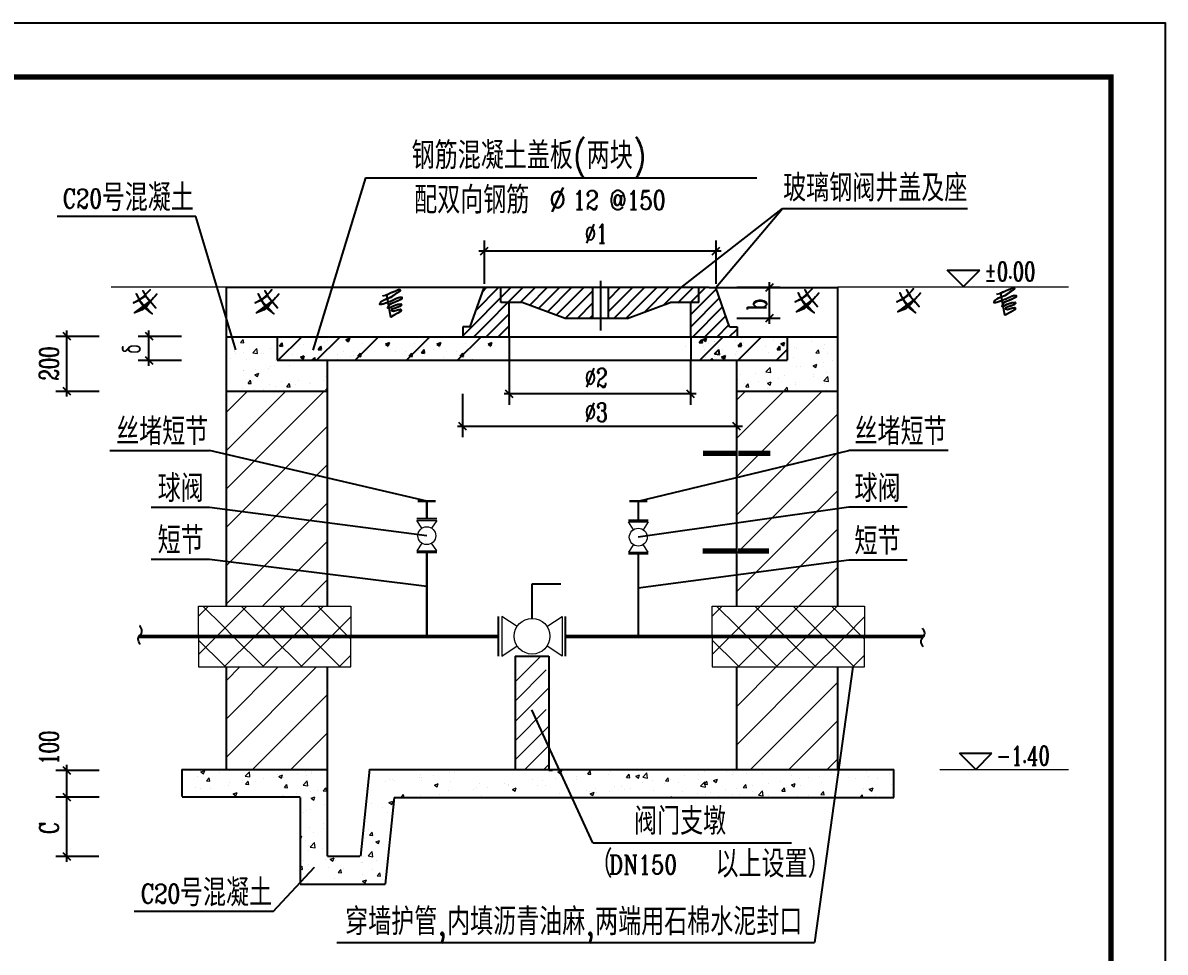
# Model space of a CAD drawing. Extents: x 784 to 1204, y 86 to 383.
# Drawn here: x 993.2 to 1204, y 212 to 383.4 of the extents above; entities that cross this region are included whole.
import ezdxf
from ezdxf.enums import TextEntityAlignment as Align

# ---------------------------------------------------------------- set-up
doc = ezdxf.new("R2010")
doc.units = 0
doc.header["$LTSCALE"] = 0.125
for name, color, linetype in [('11', 7, 'Continuous'), ('13', 7, 'Continuous'), ('3', 2, 'Continuous'), ('DEVICE', 1, 'Continuous'), ('GPSCOMMON', 7, 'Continuous'), ('K1', 7, 'Continuous'), ('MAINLINE', 7, 'Continuous')]:
    doc.layers.add(name, color=color, linetype=linetype)
doc.layers.add('5', color=1, linetype='Continuous', lineweight=18)
doc.styles.add('HZ', font='romans.shx', dxfattribs={"width": 0.6, "bigfont": 'hztxt.shx'})
doc.styles.add('UU', font='COMPLEX.SHX', dxfattribs={"width": 0.8, "bigfont": 'hztxt.shx'})

# ---------------------------------------------------------------- blocks, each defined once
blk = doc.blocks.new('A$C1D280059')
at = {"layer": 'K1', "linetype": 'Continuous'}
blk.add_lwpolyline([(210, 0), (0, 0), (0, 148.5), (210, 148.5)], close=True, dxfattribs=at)
at = {"layer": 'K1', "linetype": 'Continuous', "const_width": 0.5}
blk.add_lwpolyline([(12.5, 143.5), (205, 143.5), (205, 5), (12.5, 5)], close=True, dxfattribs=at)
blk = doc.blocks.new('*X10')
at = {"color": 0}
for p, q in [((218.87, 126.95), (234.65, 142.72)), ((218.87, 134.02), (227.58, 142.72)), ((218.87, 141.09), (220.5, 142.72)), ((218.87, 119.87), (237.5, 138.5)), ((218.87, 112.8), (237.5, 131.43)), ((218.87, 105.73), (237.5, 124.36)), ((223.27, 103.06), (237.5, 117.29)), ((230.34, 103.06), (237.5, 110.22)), ((237.41, 103.06), (237.5, 103.15)), ((218.87, 91.59), (219.1, 91.82)), ((218.87, 84.52), (226.17, 91.82)), ((218.87, 77.45), (233.24, 91.82)), ((221.4, 72.91), (237.5, 89)), ((228.47, 72.91), (237.5, 81.93)), ((235.54, 72.91), (237.5, 74.86))]:
    blk.add_line(p, q, dxfattribs=at)
blk = doc.blocks.new('*X11')
at = {"color": 0}
for p, q in [((124.7, 124.7), (142.72, 142.72)), ((124.7, 131.77), (135.65, 142.72)), ((124.7, 138.84), (128.58, 142.72)), ((124.7, 117.63), (143.33, 136.25)), ((124.7, 110.56), (143.33, 129.18)), ((124.7, 103.49), (143.33, 122.11)), ((131.34, 103.06), (143.33, 115.04)), ((138.41, 103.06), (143.33, 107.97))]:
    blk.add_line(p, q, dxfattribs=at)
blk = doc.blocks.new('*X4')
at = {"color": 0}
for p, q in [((118.03, 72.63), (118.03, 72.63)), ((119.96, 72.44), (120.66, 72.7)), ((119.96, 72.44), (120.46, 72.1)), ((119.97, 72.64), (119.97, 72.64)), ((120.46, 72.1), (120.66, 72.7)), ((123.36, 72.4), (123.36, 72.4)), ((125.19, 72.67), (125.19, 72.67)), ((128.14, 71.65), (128.91, 72.47)), ((128.7, 72.18), (128.7, 72.18)), ((129.02, 71.52), (128.91, 72.47)), ((134.04, 71.95), (134.04, 71.95)), ((134.33, 71.63), (135.03, 71.9)), ((134.83, 71.3), (135.03, 71.9)), ((137.81, 72.11), (137.81, 72.11)), ((139.25, 72.48), (139.25, 72.48)), ((139.38, 71.72), (139.38, 71.72)), ((140.31, 72.44), (140.31, 72.44)), ((140.36, 72.11), (140.36, 72.11)), ((160.56, 71.98), (160.56, 71.98)), ((162.89, 71.81), (162.89, 71.81)), ((165.86, 72.26), (165.86, 72.26)), ((166.68, 72.31), (166.68, 72.31)), ((184.18, 72.69), (184.36, 72.91)), ((184.18, 72.69), (184.78, 72.64)), ((184.78, 72.64), (184.73, 72.91)), ((185.85, 72.46), (186.55, 72.73)), ((185.85, 72.46), (186.35, 72.12)), ((186.25, 71.73), (186.25, 71.73)), ((186.35, 72.12), (186.55, 72.73)), ((191.31, 72.37), (191.31, 72.37)), ((191.36, 72.06), (191.84, 72.64)), ((191.36, 72.06), (191.95, 72.01)), ((191.95, 72.01), (191.84, 72.64)), ((195.14, 72.02), (195.14, 72.02)), ((195.58, 72.52), (195.58, 72.52)), ((198.08, 72.85), (198.08, 72.85)), ((198.53, 71.44), (199.01, 72.01)), ((199.13, 71.38), (199.01, 72.01)), ((200.22, 71.66), (200.92, 71.92)), ((200.72, 71.32), (200.92, 71.92)), ((201.52, 71.46), (202.29, 72.28)), ((202.41, 71.33), (202.29, 72.28)), ((207.53, 72.76), (207.53, 72.76)), ((209.2, 71.83), (209.2, 71.83)), ((211.76, 71.89), (211.76, 71.89)), ((212.87, 72.53), (212.87, 72.53)), ((215.03, 72.83), (215.03, 72.83)), ((216.89, 72.59), (216.89, 72.59)), ((218.16, 71.89), (218.16, 71.89)), ((218.21, 72.31), (218.21, 72.31)), ((220.66, 72.22), (220.66, 72.22)), ((223.55, 72.08), (223.55, 72.08)), ((224.45, 72.72), (224.45, 72.72)), ((228.89, 71.86), (228.89, 71.86)), ((236.35, 72.34), (236.35, 72.34)), ((237.2, 72), (237.2, 72)), ((237.46, 72.75), (237.46, 72.75)), ((242.39, 72.75), (242.39, 72.75)), ((242.79, 72.52), (242.79, 72.52)), ((247.03, 72.1), (247.03, 72.1)), ((118.89, 69.62), (118.89, 69.62)), ((119.36, 71.67), (119.36, 71.67)), ((121.02, 70.82), (121.5, 71.39)), ((121.02, 70.82), (121.61, 70.77)), ((121.61, 70.77), (121.5, 71.39)), ((124.98, 70.02), (124.98, 70.02)), ((125.2, 70.45), (125.2, 70.45)), ((127.59, 70.48), (127.59, 70.48)), ((127.7, 70.78), (127.7, 70.78)), ((128.14, 71.65), (129.02, 71.52)), ((128.19, 70.19), (128.67, 70.77)), ((128.19, 70.19), (128.79, 70.14)), ((128.79, 70.14), (128.67, 70.77)), ((130.03, 70.66), (130.03, 70.66)), ((131.49, 71.28), (131.49, 71.28)), ((133.42, 71.48), (133.42, 71.48)), ((134.33, 71.63), (134.83, 71.3)), ((135.22, 71.41), (135.22, 71.41)), ((135.36, 69.56), (135.84, 70.14)), ((135.96, 69.51), (135.84, 70.14)), ((138.81, 70), (139.59, 70.81)), ((138.81, 70), (139.7, 69.86)), ((139.7, 69.86), (139.59, 70.81)), ((154.07, 70.65), (154.07, 70.65)), ((154.73, 70.98), (154.73, 70.98)), ((155.39, 71.05), (155.39, 71.05)), ((155.62, 70.87), (155.62, 70.87)), ((160.39, 71.48), (160.39, 71.48)), ((160.67, 71.51), (160.67, 71.51)), ((160.73, 70.82), (160.73, 70.82)), ((163.08, 70.03), (163.78, 70.3)), ((163.08, 70.03), (163.57, 69.7)), ((163.57, 69.7), (163.78, 70.3)), ((166.07, 70.6), (166.07, 70.6)), ((170.87, 69.64), (170.87, 69.64)), ((171.41, 70.37), (171.41, 70.37)), ((175.93, 70.28), (175.93, 70.28)), ((176.65, 70.03), (176.65, 70.03)), ((176.75, 70.15), (176.75, 70.15)), ((181.12, 71.03), (181.12, 71.03)), ((182.08, 69.92), (182.08, 69.92)), ((182.97, 70.86), (182.97, 70.86)), ((183.48, 70.02), (183.48, 70.02)), ((185.47, 71.19), (185.47, 71.19)), ((187.42, 69.69), (187.42, 69.69)), ((189.26, 71.69), (189.26, 71.69)), ((189.31, 71.02), (189.31, 71.02)), ((196.38, 69.79), (196.38, 69.79)), ((197.54, 69.83), (197.54, 69.83)), ((198.53, 71.44), (199.13, 71.39)), ((200.22, 71.66), (200.72, 71.32)), ((201.51, 70.5), (201.51, 70.5)), ((201.52, 71.46), (202.41, 71.33)), ((203.37, 70.83), (203.37, 70.83)), ((205.55, 70.23), (205.55, 70.23)), ((205.7, 70.81), (206.18, 71.38)), ((205.7, 70.81), (206.3, 70.76)), ((206.3, 70.76), (206.18, 71.38)), ((206.56, 71.14), (206.56, 71.14)), ((208.06, 70.56), (208.06, 70.56)), ((211.84, 71.06), (211.84, 71.06)), ((212.19, 69.81), (212.97, 70.62)), ((212.19, 69.81), (213.08, 69.67)), ((212.87, 70.18), (213.36, 70.76)), ((212.87, 70.18), (213.47, 70.13)), ((213.08, 69.67), (212.97, 70.62)), ((213.47, 70.13), (213.36, 70.76)), ((214.59, 70.86), (215.29, 71.12)), ((214.59, 70.86), (215.09, 70.52)), ((215.09, 70.52), (215.29, 71.12)), ((220.05, 69.55), (220.53, 70.13)), ((220.64, 69.5), (220.53, 70.13)), ((221.82, 69.9), (221.82, 69.9)), ((224.68, 70.33), (224.68, 70.33)), ((227.01, 70.65), (227.01, 70.65)), ((228.13, 69.61), (228.13, 69.61)), ((228.96, 70.05), (229.66, 70.32)), ((228.96, 70.05), (229.46, 69.72)), ((229.46, 69.72), (229.66, 70.32)), ((230.52, 71.33), (230.52, 71.33)), ((230.64, 69.94), (230.64, 69.94)), ((232.15, 71.36), (232.15, 71.36)), ((234.23, 71.63), (234.23, 71.63)), ((234.42, 70.44), (234.42, 70.44)), ((239.56, 71.4), (239.56, 71.4)), ((240.74, 71.27), (240.74, 71.27)), ((243.24, 71.6), (243.24, 71.6)), ((244.9, 71.18), (244.9, 71.18)), ((247.41, 70.12), (247.41, 70.12)), ((119.85, 69.31), (119.85, 69.31)), ((121.75, 69.48), (121.75, 69.48)), ((125.93, 68.41), (126.63, 68.68)), ((125.93, 68.41), (126.43, 68.07)), ((126.43, 68.07), (126.63, 68.68)), ((135.1, 68.08), (135.1, 68.08)), ((135.18, 68.17), (135.18, 68.17)), ((135.36, 69.56), (135.96, 69.51)), ((137.24, 67.98), (137.24, 67.98)), ((137.68, 68.49), (137.68, 68.49)), ((140.24, 68.78), (140.24, 68.78)), ((140.3, 67.61), (141, 67.88)), ((140.3, 67.61), (140.8, 67.27)), ((140.8, 67.27), (141, 67.88)), ((141.47, 68.99), (141.47, 68.99)), ((142.53, 68.94), (143.02, 69.51)), ((142.53, 68.94), (143.13, 68.88)), ((143.13, 68.88), (143.02, 69.51)), ((143.07, 68.98), (143.07, 68.98)), ((155.5, 67.55), (155.5, 67.55)), ((156.93, 67.74), (157.36, 68.26)), ((157.46, 67.74), (157.36, 68.26)), ((160.26, 67.87), (160.26, 67.87)), ((160.55, 68.19), (160.55, 68.19)), ((164.05, 68.37), (164.05, 68.37)), ((165.74, 68.94), (165.74, 68.94)), ((170.36, 69.2), (170.36, 69.2)), ((171.81, 68.02), (171.81, 68.02)), ((172.87, 69.53), (172.87, 69.53)), ((177.45, 69.23), (178.15, 69.5)), ((177.45, 69.23), (177.94, 68.9)), ((177.65, 69.02), (177.65, 69.02)), ((177.94, 68.9), (178.15, 69.5)), ((185.87, 67.83), (185.87, 67.83)), ((186.13, 68.4), (186.13, 68.4)), ((186.63, 67.74), (186.63, 67.74)), ((191.18, 69.05), (191.18, 69.05)), ((191.71, 68.83), (191.71, 68.83)), ((191.82, 68.43), (192.52, 68.7)), ((191.82, 68.43), (192.32, 68.1)), ((192.32, 68.09), (192.52, 68.7)), ((192.76, 69.47), (192.76, 69.47)), ((192.95, 68.58), (192.95, 68.58)), ((195.45, 68.9), (195.45, 68.9)), ((198.1, 69.24), (198.1, 69.24)), ((199.24, 69.4), (199.24, 69.4)), ((203.44, 69.02), (203.44, 69.02)), ((206.44, 67.81), (206.44, 67.81)), ((206.47, 67.74), (206.89, 67.9)), ((206.84, 67.74), (206.89, 67.9)), ((208.78, 68.79), (208.78, 68.79)), ((211.64, 68.56), (211.64, 68.56)), ((213.02, 68.33), (213.02, 68.33)), ((214.11, 68.57), (214.11, 68.57)), ((215.53, 67.95), (215.53, 67.95)), ((216.77, 69.26), (216.77, 69.26)), ((218.03, 68.28), (218.03, 68.28)), ((218.85, 69.33), (218.85, 69.33)), ((219.45, 68.34), (219.45, 68.34)), ((220.05, 69.55), (220.64, 69.5)), ((221.82, 68.78), (221.82, 68.78)), ((222.86, 68.15), (223.64, 68.96)), ((222.86, 68.15), (223.75, 68.02)), ((223.75, 68.02), (223.64, 68.96)), ((224.79, 68.12), (224.79, 68.12)), ((227.22, 68.93), (227.7, 69.5)), ((227.22, 68.93), (227.82, 68.88)), ((227.82, 68.87), (227.7, 69.5)), ((230.13, 67.89), (230.13, 67.89)), ((232.03, 68.03), (232.03, 68.03)), ((234.39, 68.3), (234.87, 68.87)), ((234.39, 68.3), (234.99, 68.25)), ((234.99, 68.25), (234.87, 68.87)), ((237.08, 68.67), (237.08, 68.67)), ((241.62, 67.74), (242.05, 68.25)), ((242.14, 67.74), (242.05, 68.25)), ((242.27, 69.42), (242.27, 69.42)), ((243.33, 69.25), (244.03, 69.52)), ((243.33, 69.25), (243.83, 68.92)), ((243.83, 68.92), (244.03, 69.52)), ((244.4, 68.15), (244.4, 68.15)), ((247.6, 68.37), (247.6, 68.37)), ((140.12, 65.45), (140.12, 65.45)), ((142.77, 66.39), (142.77, 66.39)), ((151.44, 66.71), (151.44, 66.71)), ((153.45, 65.94), (153.45, 65.94)), ((154.67, 66.81), (155.37, 67.08)), ((154.67, 66.81), (155.17, 66.47)), ((155.17, 66.47), (155.37, 67.08)), ((138.84, 65.05), (138.84, 65.05)), ((139.54, 65.27), (139.54, 65.27)), ((150.24, 63.51), (150.24, 63.51)), ((154.32, 65.02), (154.32, 65.02)), ((155.13, 63.6), (155.13, 63.6)), ((139.99, 62.12), (139.99, 62.12)), ((140.78, 61.31), (140.78, 61.31)), ((142.52, 61.94), (142.52, 61.94)), ((142.66, 63.01), (142.66, 63.01)), ((150.88, 61.82), (150.88, 61.82)), ((151.09, 60.79), (151.58, 61.36)), ((151.69, 60.73), (151.58, 61.36)), ((138.27, 60.51), (138.57, 60.63)), ((138.27, 60.09), (138.37, 60.02)), ((138.37, 60.02), (138.57, 60.63)), ((139.22, 59.82), (139.22, 59.82)), ((140.13, 58.6), (140.91, 59.41)), ((141.02, 58.46), (140.91, 59.41)), ((150.12, 60.18), (150.12, 60.18)), ((151.09, 60.79), (151.69, 60.73)), ((151.46, 60.86), (151.46, 60.86)), ((152.24, 59.56), (152.94, 59.82)), ((152.24, 59.56), (152.74, 59.22)), ((152.5, 59.65), (152.5, 59.65)), ((152.74, 59.22), (152.94, 59.82)), ((139.87, 58.79), (139.87, 58.79)), ((139.89, 57.99), (139.89, 57.99)), ((140.13, 58.6), (141.02, 58.46)), ((142.39, 58.32), (142.39, 58.32)), ((150.81, 56.95), (151.58, 57.76)), ((150.81, 56.95), (151.69, 56.81)), ((151.69, 56.81), (151.58, 57.76)), ((138.27, 54.68), (138.62, 55.09)), ((138.73, 54.47), (138.62, 55.09)), ((138.83, 56.2), (138.83, 56.2)), ((139.75, 55.46), (139.75, 55.46)), ((140.94, 54.85), (140.94, 54.85)), ((143.04, 56.32), (143.04, 56.32)), ((143.55, 54.88), (143.55, 54.88)), ((143.84, 56.33), (144.54, 56.6)), ((143.84, 56.33), (144.34, 55.99)), ((144.17, 55.97), (144.17, 55.97)), ((144.34, 55.99), (144.54, 56.6)), ((144.8, 56.11), (144.8, 56.11)), ((149.51, 55.75), (149.51, 55.75)), ((149.87, 55.71), (149.87, 55.71)), ((150, 56.85), (150, 56.85)), ((152.37, 56.04), (152.37, 56.04)), ((138.27, 54.51), (138.73, 54.47)), ((139.76, 54.38), (139.76, 54.38)), ((144.68, 52.78), (144.68, 52.78)), ((145.31, 53.89), (145.79, 54.47)), ((145.31, 53.89), (145.91, 53.84)), ((145.91, 53.84), (145.79, 54.47)), ((146.28, 54.63), (146.28, 54.63)), ((149.87, 53.53), (149.87, 53.53)), ((151.62, 54.4), (151.62, 54.4)), ((152.48, 53.26), (152.96, 53.84)), ((152.48, 53.26), (153.08, 53.21)), ((153.08, 53.21), (152.96, 53.84)), ((139.63, 52.14), (139.63, 52.14)), ((147.24, 51.76), (147.24, 51.76)), ((149.74, 52.09), (149.74, 52.09)), ((149.81, 52.3), (150.51, 52.57)), ((149.81, 52.3), (150.3, 51.97)), ((150.3, 51.97), (150.51, 52.57)), ((153.53, 52.59), (153.53, 52.59))]:
    blk.add_line(p, q, dxfattribs=at)
blk = doc.blocks.new('*X12')
at = {"color": 0}
for p, q in [((124.7, 75.2), (141.31, 91.82)), ((124.7, 82.27), (134.24, 91.82)), ((124.7, 89.34), (127.17, 91.82)), ((129.48, 72.91), (143.33, 86.76)), ((136.55, 72.91), (143.33, 79.69))]:
    blk.add_line(p, q, dxfattribs=at)
blk = doc.blocks.new('*X9')
at = {"color": 0}
for p, q in [((214.34, 101.2), (216.2, 103.06)), ((218.87, 99.33), (215.14, 103.06)), ((218.87, 98.66), (223.27, 103.06)), ((227.83, 97.44), (222.21, 103.06)), ((224.72, 97.44), (230.34, 103.06)), ((234.9, 97.44), (229.28, 103.06)), ((231.79, 97.44), (237.41, 103.06)), ((237.5, 101.91), (236.35, 103.06)), ((241.97, 97.44), (237.5, 101.91)), ((220.76, 97.44), (218.87, 99.33)), ((238.86, 97.44), (242.46, 101.04)), ((214.34, 94.13), (217.65, 97.44)), ((217.65, 97.44), (218.87, 98.66)), ((219.1, 91.82), (224.72, 97.44)), ((226.38, 91.82), (220.76, 97.44)), ((226.17, 91.82), (231.79, 97.44)), ((233.45, 91.82), (227.83, 97.44)), ((237.5, 94.84), (234.9, 97.44)), ((237.5, 96.08), (238.86, 97.44)), ((242.46, 96.95), (241.97, 97.44)), ((218.87, 92.26), (214.34, 96.79)), ((233.24, 91.82), (237.5, 96.08)), ((240.52, 91.82), (237.5, 94.84)), ((240.31, 91.82), (242.46, 93.97)), ((219.31, 91.82), (218.87, 92.26))]:
    blk.add_line(p, q, dxfattribs=at)
blk = doc.blocks.new('BOLH')
at = {"layer": '11'}
blk.add_lwpolyline([(-1.76, -0.08, -0.078974), (-1.26, 0.24, -0.095253), (-0.78, 0.35, -0.225309), (0, 0.01, 0.228997), (0.76, -0.32, 0.093837), (1.22, -0.21, 0.077105), (1.7, 0.1)], format="xyb", dxfattribs=at)
blk = doc.blocks.new('LING9')
at = {"layer": '13'}
for points in [[(0.09, -0.06), (0.09, -0.06), (-0.32, -0.51), (-0.73, -0.92), (-1.15, -1.29), (-1.56, -1.62), (-1.96, -1.91), (-2.34, -2.15), (-2.69, -2.34), (-2.99, -2.48), (-0.96, -1.29), (-2.24, -2.19), (-2.99, -2.48)], [(1.36, -0.87), (1.36, -0.87), (1.03, -1.23), (0.74, -1.56), (0.48, -1.85), (0.25, -2.11), (0.05, -2.34), (-0.14, -2.55), (-0.31, -2.74), (-0.48, -2.91), (-0.65, -3.08), (-0.84, -3.25), (-1.04, -3.41), (-1.28, -3.58), (-1.56, -3.75), (-1.91, -3.93), (-2.31, -4.12), (-2.8, -4.32), (0.42, -1.91), (-0.48, -3), (-1.38, -3.75), (-2.8, -4.32)], [(-2.47, -0.82), (-2.47, -0.82), (-2.25, -1.26), (-2.04, -1.65), (-1.84, -1.99), (-1.65, -2.3), (-1.47, -2.58), (-1.3, -2.82), (-1.13, -3.04), (-0.97, -3.24), (-0.8, -3.43), (-0.64, -3.6), (-0.47, -3.76), (-0.3, -3.91), (-0.12, -4.06), (0.06, -4.2), (0.26, -4.35), (0.46, -4.51), (-1.86, -2.05), (-0.96, -3.42), (-0.1, -4.08), (0.46, -4.51)], [(-1.24, -0.25), (-1.24, -0.25), (-1, -0.68), (-0.74, -1.09), (-0.46, -1.48), (-0.16, -1.87), (0.14, -2.24), (0.46, -2.61), (0.79, -2.99), (1.13, -3.37), (-0.63, -1.43), (0.23, -2.33), (1.13, -3.37)]]:
    blk.add_lwpolyline(points, dxfattribs=at)
blk = doc.blocks.new('*X5')
at = {"color": 0}
for p, q in [((127.27, 151.68), (127.75, 152.25)), ((127.87, 151.62), (127.75, 152.25)), ((132.74, 152.74), (132.85, 152.67)), ((132.85, 152.67), (132.88, 152.74)), ((126.22, 149.96), (126.22, 149.96)), ((126.34, 149.75), (126.34, 149.75)), ((127.27, 151.68), (127.87, 151.62)), ((127.9, 149.91), (127.9, 149.91)), ((129.53, 149.77), (130.31, 150.58)), ((129.53, 149.77), (130.42, 149.64)), ((130.42, 149.63), (130.31, 150.58)), ((131.56, 149.74), (131.56, 149.74)), ((132.65, 150.58), (132.65, 150.58)), ((132.95, 150.55), (132.95, 150.55)), ((125.37, 148.65), (125.37, 148.65)), ((128.33, 148.62), (128.33, 148.62)), ((131.2, 149.65), (131.2, 149.65)), ((133.67, 148.39), (133.67, 148.39)), ((127.76, 146.46), (127.76, 146.46)), ((127.78, 146.58), (127.78, 146.58)), ((129.92, 145.75), (130.62, 146.02)), ((129.92, 145.75), (130.42, 145.42)), ((130.02, 146.64), (130.02, 146.64)), ((130.42, 145.42), (130.62, 146.02)), ((132.52, 146.97), (132.52, 146.97)), ((132.83, 147.22), (132.83, 147.22)), ((133.59, 147.46), (133.59, 147.46)), ((136.31, 147.47), (136.31, 147.47)), ((128.66, 144.15), (129.14, 144.73)), ((128.66, 144.15), (129.26, 144.1)), ((129.26, 144.1), (129.14, 144.73)), ((129.57, 144.65), (129.57, 144.65)), ((132.71, 143.89), (132.71, 143.89)), ((133.68, 143.52), (133.68, 143.52)), ((134.91, 144.43), (134.91, 144.43)), ((135.83, 143.53), (136.31, 144.1)), ((135.83, 143.53), (136.43, 143.48)), ((136.43, 143.47), (136.31, 144.1)), ((137.41, 143.96), (137.41, 143.96)), ((137.9, 144.64), (137.9, 144.64)), ((140, 144.35), (140, 144.35)), ((140.25, 144.2), (140.25, 144.2)), ((142.5, 144.68), (142.5, 144.68)), ((143.03, 145.35), (143.03, 145.35)), ((143.24, 144.96), (143.24, 144.96)), ((127.66, 143.25), (127.66, 143.25)), ((129.89, 143.02), (129.89, 143.02)), ((131.58, 142.96), (131.58, 142.96)), ((143, 142.9), (143.33, 143.28)), ((143, 142.9), (143.33, 142.87))]:
    blk.add_line(p, q, dxfattribs=at)
blk = doc.blocks.new('LING8')
at = {"layer": '13'}
blk.add_lwpolyline([(-3, -1.24), (-3, -1.24), (-2.73, -1.15), (-2.48, -1.07), (-2.26, -0.98), (-2.06, -0.9), (-1.87, -0.82), (-1.71, -0.74), (-1.55, -0.67), (-1.42, -0.61), (-1.29, -0.55), (-1.17, -0.51), (-1.06, -0.46), (-0.96, -0.42), (-0.87, -0.39), (-0.78, -0.36), (-0.7, -0.32), (-0.63, -0.3), (-0.55, -0.27), (-0.49, -0.24), (-0.42, -0.21), (-0.36, -0.18), (-0.3, -0.16), (-0.25, -0.13), (-0.19, -0.11), (-0.14, -0.1), (-0.1, -0.08), (-0.06, -0.08), (-0.02, -0.07), (0.02, -0.07), (0.06, -0.07), (0.09, -0.07), (0.11, -0.08), (0.14, -0.09), (0.16, -0.1), (0.18, -0.12), (0.2, -0.14), (0.21, -0.16), (0.22, -0.18), (0.22, -0.2), (0.22, -0.22), (0.21, -0.25), (0.2, -0.27), (0.18, -0.3), (0.16, -0.32), (0.13, -0.35), (0.1, -0.38), (0.05, -0.41), (0.01, -0.45), (-0.05, -0.48), (-0.11, -0.53), (-0.18, -0.58), (-0.26, -0.63), (-0.34, -0.68), (-0.42, -0.74), (-0.52, -0.8), (-0.61, -0.87), (-0.71, -0.93), (-0.8, -1), (-0.91, -1.07), (-1.01, -1.15), (-1.12, -1.22), (-1.23, -1.29), (-1.35, -1.37), (-1.48, -1.44), (-1.61, -1.51), (-1.75, -1.58), (-1.9, -1.65), (-2.04, -1.72), (-2.19, -1.78), (-2.34, -1.84), (-2.48, -1.9), (-2.61, -1.96), (-2.73, -2.01), (-2.85, -2.07), (-2.95, -2.12), (-3.04, -2.16), (-3.12, -2.21), (-3.19, -2.25), (-3.25, -2.3), (-3.31, -2.34), (-3.36, -2.39), (-3.4, -2.43), (-3.43, -2.47), (-3.46, -2.52), (-3.48, -2.56), (-3.49, -2.6), (-3.5, -2.64), (-3.5, -2.67), (-3.49, -2.69), (-3.48, -2.71), (-3.45, -2.73), (-3.42, -2.74), (-3.39, -2.74), (-3.34, -2.74), (-3.29, -2.74), (-3.23, -2.73), (-3.16, -2.72), (-3.09, -2.7), (-3, -2.68), (-2.91, -2.66), (-2.82, -2.63), (-2.72, -2.6), (-2.61, -2.56), (-2.49, -2.52), (-2.37, -2.48), (-2.24, -2.43), (-2.11, -2.38), (-1.98, -2.33), (-1.84, -2.28), (-1.71, -2.23), (-1.57, -2.17), (-1.44, -2.12), (-1.31, -2.06), (-1.19, -2.01), (-1.08, -1.96), (-0.96, -1.91), (-0.86, -1.86), (-0.76, -1.82), (-0.66, -1.77), (-0.57, -1.73), (-0.48, -1.69), (-0.39, -1.65), (-0.3, -1.62), (-0.22, -1.59), (-0.15, -1.56), (-0.07, -1.53), (0, -1.51), (0.07, -1.49), (0.13, -1.48), (0.19, -1.47), (0.25, -1.46), (0.3, -1.46), (0.35, -1.47), (0.39, -1.47), (0.43, -1.48), (0.46, -1.5), (0.49, -1.52), (0.51, -1.54), (0.52, -1.57), (0.53, -1.59), (0.54, -1.62), (0.53, -1.65), (0.53, -1.69), (0.51, -1.72), (0.49, -1.75), (0.47, -1.78), (0.44, -1.8), (0.41, -1.83), (0.37, -1.86), (0.32, -1.89), (0.26, -1.92), (0.2, -1.95), (0.12, -1.99), (0.04, -2.03), (-0.05, -2.07), (-0.14, -2.12), (-0.24, -2.17), (-0.35, -2.22), (-0.46, -2.27), (-0.57, -2.31), (-0.68, -2.36), (-0.79, -2.41), (-0.9, -2.45), (-1.01, -2.5), (-1.12, -2.54), (-1.22, -2.59), (-1.32, -2.63), (-1.41, -2.67), (-1.49, -2.72), (-1.56, -2.76), (-1.62, -2.81), (-1.68, -2.85), (-1.73, -2.9), (-1.78, -2.94), (-1.82, -2.99), (-1.86, -3.04), (-1.89, -3.08), (-1.92, -3.12), (-1.95, -3.17), (-1.97, -3.21), (-1.99, -3.25), (-2.01, -3.28), (-2.02, -3.31), (-2.02, -3.34), (-2.02, -3.36), (-2, -3.38), (-1.98, -3.39), (-1.95, -3.4), (-1.92, -3.41), (-1.88, -3.4), (-1.83, -3.39), (-1.78, -3.38), (-1.72, -3.36), (-1.66, -3.34), (-1.6, -3.31), (-1.53, -3.28), (-1.45, -3.25), (-1.37, -3.21), (-1.29, -3.17), (-1.19, -3.13), (-1.1, -3.09), (-1, -3.05), (-0.9, -3.01), (-0.79, -2.97), (-0.68, -2.93), (-0.58, -2.89), (-0.47, -2.86), (-0.37, -2.83), (-0.27, -2.8), (-0.18, -2.78), (-0.09, -2.77), (-0.01, -2.75), (0.06, -2.74), (0.12, -2.74), (0.18, -2.74), (0.24, -2.75), (0.28, -2.76), (0.32, -2.77), (0.35, -2.79), (0.37, -2.81), (0.39, -2.83), (0.4, -2.86), (0.4, -2.89), (0.4, -2.92), (0.39, -2.95), (0.38, -2.98), (0.36, -3), (0.33, -3.03), (0.29, -3.07), (0.25, -3.1), (0.2, -3.13), (0.15, -3.16), (0.08, -3.19), (0.01, -3.22), (-0.07, -3.26), (-0.15, -3.29), (-0.24, -3.32), (-0.33, -3.36), (-0.43, -3.39), (-0.52, -3.43), (-0.62, -3.46), (-0.71, -3.49), (-0.8, -3.52), (-0.89, -3.55), (-0.97, -3.58), (-1.05, -3.61), (-1.12, -3.64), (-1.18, -3.67), (-1.23, -3.7), (-1.28, -3.73), (-1.31, -3.76), (-1.33, -3.79), (-1.35, -3.82), (-1.35, -3.85), (-1.35, -3.87), (-1.34, -3.89), (-1.32, -3.92), (-1.3, -3.94), (-1.27, -3.95), (-1.23, -3.97), (-1.19, -3.98), (-1.14, -3.98), (-1.08, -3.99), (-1.02, -3.99), (-0.95, -3.98), (-0.88, -3.97), (-0.8, -3.95), (-0.72, -3.93), (-0.63, -3.91), (-0.54, -3.89), (-0.46, -3.86), (-0.37, -3.84), (-0.29, -3.81), (-0.21, -3.79), (-0.13, -3.77), (-0.05, -3.75), (0.02, -3.74), (0.08, -3.73), (0.14, -3.72), (0.19, -3.72), (0.24, -3.72), (0.28, -3.73), (0.32, -3.74), (0.35, -3.76), (0.37, -3.78), (0.39, -3.81), (0.4, -3.83), (0.41, -3.86), (0.41, -3.89), (0.41, -3.92), (0.4, -3.95), (0.39, -3.98), (0.37, -4.01), (0.35, -4.04), (0.32, -4.07), (0.29, -4.1), (0.25, -4.14), (0.21, -4.17), (0.15, -4.2), (0.1, -4.24), (0.03, -4.28), (-0.04, -4.32), (-0.13, -4.37), (-0.22, -4.42), (-0.32, -4.47), (-0.44, -4.53), (-0.56, -4.6), (-0.69, -4.67), (-0.84, -4.75), (-1, -4.83), (-1.17, -4.92), (-1.34, -5.02), (-1.53, -5.12), (-2.24, -1.01), (-1.3, -0.53), (-0.59, -0.3), (-0.11, -0.06), (0.17, -0.06), (0.27, -0.25), (0.03, -0.44), (-0.68, -0.91), (-1.53, -1.53), (-2.86, -2.05), (-3.43, -2.38), (-3.57, -2.76), (-3.24, -2.76), (-2.43, -2.52), (-1.25, -2.05), (-0.44, -1.67), (0.17, -1.43), (0.55, -1.48), (0.55, -1.76), (0.22, -1.95), (-0.68, -2.38), (-1.58, -2.71), (-1.91, -3.09), (-2.1, -3.42), (-1.77, -3.42), (-1.16, -3.09), (-0.21, -2.76), (0.36, -2.71), (0.46, -2.95), (0.17, -3.18), (-0.63, -3.47), (-1.34, -3.7), (-1.39, -3.94), (-1.01, -4.03), (-0.26, -3.8), (0.31, -3.66), (0.46, -3.89), (0.31, -4.13), (-0.21, -4.41), (-1.01, -4.84), (-1.53, -5.12)], dxfattribs=at)
blk = doc.blocks.new('*X6')
at = {"color": 0}
for p, q in [((229.59, 150.79), (229.59, 150.79)), ((229.93, 150.55), (229.93, 150.55)), ((232.71, 151.81), (232.71, 151.81)), ((233.47, 149.79), (233.96, 150.36)), ((233.47, 149.79), (234.07, 149.73)), ((234.07, 149.73), (233.96, 150.36)), ((234.93, 150.56), (234.93, 150.56)), ((235.07, 151.25), (235.07, 151.25)), ((235.58, 149.74), (235.58, 149.74)), ((229.27, 148.91), (229.27, 148.91)), ((232.95, 147.4), (233.65, 147.67)), ((233.45, 147.06), (233.65, 147.66)), ((234.95, 147.92), (234.95, 147.92)), ((236.53, 148.31), (236.53, 148.31)), ((219.57, 145.83), (219.57, 145.83)), ((222.31, 145.9), (222.31, 145.9)), ((224.25, 146.27), (225.03, 147.08)), ((224.25, 146.27), (225.14, 146.13)), ((224.62, 146.47), (224.62, 146.47)), ((224.86, 146.31), (224.86, 146.31)), ((225.14, 146.13), (225.03, 147.08)), ((227.65, 145.68), (227.65, 145.68)), ((229.81, 147.22), (229.81, 147.22)), ((230.69, 147.31), (230.69, 147.31)), ((232.95, 147.4), (233.45, 147.06)), ((232.95, 145.8), (232.95, 145.8)), ((235.46, 146.13), (235.46, 146.13)), ((219.03, 145.31), (219.03, 145.31)), ((219.08, 144.79), (219.08, 144.79)), ((220.35, 144.14), (220.35, 144.14)), ((220.52, 143.52), (221, 144.09)), ((220.52, 143.52), (221.11, 143.47)), ((221.11, 143.47), (221, 144.09)), ((222.85, 144.47), (222.85, 144.47)), ((224.42, 144.56), (224.42, 144.56)), ((224.55, 144.17), (225.25, 144.44)), ((224.55, 144.17), (225.05, 143.84)), ((225.05, 143.84), (225.25, 144.44)), ((226.64, 144.97), (226.64, 144.97)), ((227.69, 142.89), (228.17, 143.47)), ((228.29, 142.84), (228.17, 143.47)), ((229.69, 143.89), (229.69, 143.89)), ((229.75, 144.33), (229.75, 144.33)), ((232.98, 145.45), (232.98, 145.45)), ((234.82, 144.59), (234.82, 144.59)), ((234.93, 144.62), (235.7, 145.43)), ((234.93, 144.62), (235.81, 144.48)), ((235.09, 144.11), (235.09, 144.11)), ((235.81, 144.48), (235.7, 145.43)), ((224.5, 143.14), (224.5, 143.14)), ((227.69, 142.89), (228.29, 142.84)), ((235.25, 142.72), (235.34, 142.84)), ((235.36, 142.72), (235.34, 142.84))]:
    blk.add_line(p, q, dxfattribs=at)
blk = doc.blocks.new('A$C175A44A7')
at = {"layer": '5', "color": 0}
for p, q in [((1.72, 2.73), (0.3, 3.66)), ((0.3, 3.66), (0.3, 0)), ((4.47, 2.73), (5.89, 3.66)), ((5.89, 3.66), (5.89, 0)), ((0.3, 0), (1.72, 0.93)), ((5.89, 0), (4.47, 0.93))]:
    blk.add_line(p, q, dxfattribs=at)
blk.add_circle((3.09, 1.83), 1.65, dxfattribs=at)
at = {"layer": 'DEVICE', "color": 0}
for p, q in [((0, 0), (0, 3.66)), ((6.19, 0), (6.19, 3.66))]:
    blk.add_line(p, q, dxfattribs=at)

msp = doc.modelspace()

# ---------------------------------------------------------------- hatches: boundary and pattern name
h = msp.add_hatch()
h.set_pattern_fill('ANSI31', color=0, scale=0.5, style=0)
h.set_pattern_definition([(45, (860.2738, 125.1024), (-1.122532, 1.122532), [])])
h.paths.add_polyline_path([(1082.91, 331.82), (1081.41, 331.82), (1081.41, 334.58), (1079.78, 334.58), (1078.28, 334.58), (1075.73, 327.33), (1074.36, 327.33), (1074.36, 325.52), (1082.91, 325.52)])
h.paths.add_polyline_path([(1121.05, 334.58), (1119.83, 334.58), (1117.93, 334.58), (1117.93, 331.82), (1116.43, 331.82), (1116.43, 325.52), (1124.98, 325.52), (1124.98, 327.33), (1123.61, 327.33)])
h.paths.add_polyline_path([(1112.64, 331.82), (1117.93, 331.82), (1117.93, 334.58), (1101.25, 334.58), (1101.25, 328.9), (1104.68, 328.9)])
h.paths.add_polyline_path([(1093.25, 328.9), (1098.36, 328.9), (1098.36, 334.58), (1081.41, 334.58), (1081.41, 331.82), (1085.29, 331.82)])

# ---------------------------------------------------------------- linework, layer by layer
at = {"color": 0}
for p, q in [((1040.31, 321.17), (1044.66, 325.52)), ((1040.51, 323.82), (1040.99, 324.4)), ((1040.51, 323.82), (1041.1, 323.77)), ((1039.35, 219.47), (1047, 227.63))]:
    msp.add_line(p, q, dxfattribs=at)
for p, q in [((1067.71, 295.19), (1027.6, 304.55)), ((1106.75, 295.19), (1145.6, 304.55)), ((1027.6, 294.06), (1067.71, 288.82)), ((1145.6, 294.06), (1106.75, 288.55)), ((1027.6, 284.45), (1067.71, 279.5)), ((1145.6, 284.31), (1106.75, 279.15))]:
    msp.add_line(p, q)
at = {"color": 0, "const_width": 1}
for points in [[(1118.72, 304.03), (1125.1, 304.03)], [(1125.2, 304.03), (1131.14, 304.03)], [(1118.64, 285.99), (1125.05, 285.99)], [(1125.15, 285.99), (1130.88, 285.99)]]:
    msp.add_lwpolyline(points, dxfattribs=at)
at = {"const_width": 0.4}
for points in [[(1067.71, 295.19), (1066.05, 295.19)], [(1067.71, 295.19), (1069.37, 295.19)], [(1067.71, 291.91), (1067.71, 295.19)], [(1106.75, 295.19), (1105.09, 295.19)], [(1106.75, 291.64), (1106.75, 295.19)], [(1106.75, 295.19), (1108.41, 295.19)], [(1067.71, 270.21), (1067.71, 285.72)], [(1106.75, 270.21), (1106.75, 285.45)]]:
    msp.add_lwpolyline(points, dxfattribs=at)
at = {"layer": '11', "color": 0}
for p, q in [((1056.38, 354.87), (1046.7, 323.02)), ((1056.38, 354.87), (1128.65, 354.87)), ((1114.65, 334.58), (1133.39, 349.16)), ((1121.05, 334.58), (1133.39, 349.16)), ((1133.39, 349.16), (1167.5, 349.16)), ((1025.11, 347.71), (999.5, 347.71)), ((1032.49, 323.08), (1025.11, 347.71)), ((1166.79, 334.81), (1163.79, 337.81)), ((1163.79, 337.81), (1169.79, 337.81)), ((1166.79, 334.81), (1169.79, 337.81)), ((1009.23, 304.55), (1027.6, 304.55)), ((1163.96, 304.55), (1145.6, 304.55)), ((1016.82, 294.06), (1027.6, 294.06)), ((1156.38, 294.06), (1145.6, 294.06)), ((1016.82, 284.45), (1027.6, 284.45)), ((1156.38, 284.31), (1145.6, 284.31)), ((1087.15, 273.49), (1087.15, 279.92)), ((1087.15, 279.92), (1092.44, 279.92)), ((1146.37, 264.59), (1139.25, 213.77)), ((1098.39, 232.16), (1087.11, 256.66)), ((1169.03, 245.66), (1166.03, 248.66)), ((1166.03, 248.66), (1172.03, 248.66)), ((1169.03, 245.66), (1172.03, 248.66)), ((1039.35, 219.47), (1013.71, 219.47)), ((1051.11, 213.77), (1139.25, 213.77))]:
    msp.add_line(p, q, dxfattribs=at)
msp.add_lwpolyline([(1014.87, 268.74, -0.078974), (1014.55, 269.24, -0.095253), (1014.45, 269.72, -0.225309), (1014.79, 270.5, 0.228997), (1015.12, 271.26, 0.093837), (1015.01, 271.72, 0.077105), (1014.7, 272.2)], format="xyb", dxfattribs=at)
msp.add_arc((1132.91, 223.77), 10, 270, 270, dxfattribs=at)
at = {"layer": '13', "color": 0}
for p, q in [((1078.29, 343.29), (1078.29, 335.29)), ((1121.04, 343.29), (1121.04, 335.29)), ((1122.04, 341.29), (1077.29, 341.29)), ((1130.97, 327.91), (1130.97, 335.58)), ((1132.97, 334.58), (1124.97, 334.58)), ((1132.97, 328.91), (1124.97, 328.91)), ((999.25, 325.65), (1007.25, 325.65)), ((1001.25, 314.5), (1001.25, 326.65)), ((1014.43, 325.65), (1022.43, 325.65)), ((1016.43, 320.17), (1016.43, 326.65)), ((1047.38, 321.17), (1051.73, 325.52)), ((1049.34, 324.78), (1049.34, 324.78)), ((1051.32, 325.01), (1051.32, 325.01)), ((1052.79, 324.97), (1053.49, 325.24)), ((1052.79, 324.97), (1053.28, 324.64)), ((1053.28, 324.64), (1053.49, 325.24)), ((1053.82, 325.34), (1053.82, 325.34)), ((1054.39, 325.42), (1054.39, 325.42)), ((1054.47, 321.17), (1058.82, 325.52)), ((1054.75, 325.43), (1054.75, 325.43)), ((1063.95, 321.17), (1068.3, 325.52)), ((1073.39, 321.17), (1077.74, 325.52)), ((1118.02, 324.44), (1118.5, 325.02)), ((1118.09, 321.17), (1122.44, 325.52)), ((1118.61, 324.39), (1118.5, 325.02)), ((1118.67, 325), (1119.37, 325.27)), ((1118.67, 325), (1119.17, 324.66)), ((1119.17, 324.66), (1119.37, 325.27)), ((1124.71, 324.78), (1124.71, 324.78)), ((1125.16, 321.17), (1129.51, 325.52)), ((1125.87, 325.26), (1125.87, 325.26)), ((1131.67, 324.8), (1131.67, 324.8)), ((1134.17, 325.13), (1134.17, 325.13)), ((1134.24, 325.52), (1134.24, 321.17)), ((1041.1, 323.77), (1040.99, 324.4)), ((1041.22, 323.68), (1041.22, 323.68)), ((1043.09, 323.43), (1043.09, 323.43)), ((1044.2, 324.07), (1044.2, 324.07)), ((1045, 324.18), (1045, 324.18)), ((1047.68, 323.19), (1048.16, 323.77)), ((1047.68, 323.19), (1048.28, 323.14)), ((1048.28, 323.14), (1048.16, 323.77)), ((1048.92, 324.43), (1048.92, 324.43)), ((1052.4, 322.84), (1052.4, 322.84)), ((1054.23, 322.73), (1054.23, 322.73)), ((1055.92, 324.23), (1055.92, 324.23)), ((1056.74, 323.06), (1056.74, 323.06)), ((1057.54, 323.54), (1057.54, 323.54)), ((1060.1, 324.17), (1060.8, 324.44)), ((1060.1, 324.17), (1060.6, 323.84)), ((1060.53, 323.56), (1060.53, 323.56)), ((1060.6, 323.84), (1060.8, 324.44)), ((1061.88, 322.84), (1061.88, 322.84)), ((1063.72, 322.73), (1063.72, 322.73)), ((1065.4, 324.23), (1065.4, 324.23)), ((1066.22, 323.06), (1066.22, 323.06)), ((1066.72, 322.57), (1067.2, 323.14)), ((1067.02, 323.54), (1067.02, 323.54)), ((1067.32, 322.51), (1067.2, 323.14)), ((1069.02, 323.23), (1069.02, 323.23)), ((1069.58, 324.17), (1070.28, 324.44)), ((1069.58, 324.17), (1070.08, 323.84)), ((1070.01, 323.56), (1070.01, 323.56)), ((1070.08, 323.84), (1070.28, 324.44)), ((1071.33, 322.84), (1071.33, 322.84)), ((1073.16, 322.73), (1073.16, 322.73)), ((1074.85, 324.23), (1074.85, 324.23)), ((1075.67, 323.06), (1075.67, 323.06)), ((1076.47, 323.54), (1076.47, 323.54)), ((1079.03, 324.17), (1079.73, 324.44)), ((1079.03, 324.17), (1079.53, 323.84)), ((1079.45, 323.56), (1079.45, 323.56)), ((1079.53, 323.84), (1079.73, 324.44)), ((1115.54, 323.81), (1115.54, 323.81)), ((1118.02, 324.44), (1118.61, 324.39)), ((1118.87, 323.78), (1118.87, 323.78)), ((1119.06, 323.14), (1119.06, 323.14)), ((1119.64, 324.24), (1119.64, 324.24)), ((1120.74, 324.56), (1120.74, 324.56)), ((1120.83, 324.69), (1120.83, 324.69)), ((1120.84, 322.36), (1121.62, 323.17)), ((1121.57, 323.47), (1121.57, 323.47)), ((1121.73, 322.22), (1121.62, 323.17)), ((1122.36, 323.17), (1122.36, 323.17)), ((1124.91, 322.78), (1124.91, 322.78)), ((1124.98, 324.01), (1124.98, 324.01)), ((1125.19, 323.81), (1125.67, 324.39)), ((1125.19, 323.81), (1125.79, 323.76)), ((1125.35, 323.97), (1125.35, 323.97)), ((1125.79, 323.76), (1125.67, 324.39)), ((1126.17, 324.46), (1126.17, 324.46)), ((1130.32, 323.79), (1130.32, 323.79)), ((1132.24, 321.17), (1134.24, 323.17)), ((1132.36, 323.19), (1132.84, 323.76)), ((1132.36, 323.19), (1132.96, 323.13)), ((1132.96, 323.13), (1132.84, 323.76)), ((1132.93, 323.58), (1132.93, 323.58)), ((1133.05, 324.2), (1133.75, 324.46)), ((1133.05, 324.2), (1133.54, 323.86)), ((1133.54, 323.86), (1133.75, 324.46)), ((1014.43, 321.17), (1022.43, 321.17)), ((1042.96, 322.29), (1042.96, 322.29)), ((1044.38, 321.75), (1045.08, 322.02)), ((1044.38, 321.75), (1044.88, 321.41)), ((1044.88, 321.41), (1045.09, 322.02)), ((1045.49, 321.23), (1045.49, 321.23)), ((1046.52, 321.17), (1047.04, 321.7)), ((1047.1, 321.17), (1047.04, 321.7)), ((1048.3, 322.06), (1048.3, 322.06)), ((1049.22, 321.45), (1049.22, 321.45)), ((1051.19, 321.4), (1051.19, 321.4)), ((1051.32, 322.23), (1051.32, 322.23)), ((1053.63, 321.83), (1053.63, 321.83)), ((1054.27, 322.09), (1054.27, 322.09)), ((1054.96, 321.94), (1055.45, 322.51)), ((1054.96, 321.94), (1055.56, 321.89)), ((1055.56, 321.89), (1055.45, 322.51)), ((1064.45, 321.94), (1064.93, 322.51)), ((1064.45, 321.94), (1065.04, 321.89)), ((1065.04, 321.89), (1064.93, 322.51)), ((1066.72, 322.57), (1067.32, 322.52)), ((1066.85, 321.9), (1066.85, 321.9)), ((1070.84, 321.61), (1070.84, 321.61)), ((1071.19, 321.17), (1071.33, 321.22)), ((1071.31, 321.17), (1071.33, 321.22)), ((1073.89, 321.94), (1074.37, 322.51)), ((1073.89, 321.94), (1074.49, 321.89)), ((1074.49, 321.89), (1074.37, 322.51)), ((1082.97, 312.97), (1082.97, 320.97)), ((1116.44, 312.97), (1116.44, 320.97)), ((1118.33, 321.48), (1118.33, 321.48)), ((1119.08, 321.78), (1119.08, 321.78)), ((1120.09, 321.17), (1120.42, 321.51)), ((1120.46, 321.17), (1120.42, 321.51)), ((1120.61, 321.23), (1120.61, 321.23)), ((1120.83, 321.81), (1120.83, 321.81)), ((1120.84, 322.36), (1121.73, 322.22)), ((1121.27, 321.58), (1121.27, 321.58)), ((1122.14, 321.77), (1122.84, 322.04)), ((1122.14, 321.77), (1122.64, 321.44)), ((1122.64, 321.44), (1122.84, 322.04)), ((1124.62, 322.31), (1124.62, 322.31)), ((1125.15, 321.17), (1125.34, 321.24)), ((1125.32, 321.17), (1125.34, 321.24)), ((1125.75, 321.93), (1125.75, 321.93)), ((1127.1, 322.58), (1127.1, 322.58)), ((1130.8, 322.57), (1130.8, 322.57)), ((1131.54, 321.19), (1131.54, 321.19)), ((999.25, 315.5), (1007.25, 315.5)), ((1074.36, 306.99), (1074.36, 314.99)), ((1117.44, 314.97), (1081.97, 314.97)), ((1124.94, 306.99), (1124.94, 314.99)), ((1125.98, 308.99), (1073.36, 308.99)), ((999.25, 245.53), (1007.25, 245.53)), ((1001.25, 239.62), (1001.25, 246.53)), ((999.25, 240.62), (1007.25, 240.62)), ((1001.25, 228.65), (1001.25, 239.62)), ((1098.39, 232.16), (1135.02, 232.16)), ((999.25, 229.65), (1007.17, 229.65))]:
    msp.add_line(p, q, dxfattribs=at)
at = {"layer": '3', "color": 0}
for p, q in [((1079, 341.99), (1077.58, 340.58)), ((1121.75, 341.99), (1120.33, 340.58)), ((1099.81, 326.65), (1099.81, 335.83)), ((1131.68, 335.29), (1130.26, 333.87)), ((1079.78, 334.58), (1030.76, 334.58)), ((1030.76, 315.5), (1030.76, 334.58)), ((1075.73, 327.33), (1078.28, 334.58)), ((1119.83, 334.58), (1079.78, 334.58)), ((1081.41, 331.82), (1081.41, 334.58)), ((1098.36, 328.9), (1098.36, 334.58)), ((1101.25, 328.9), (1101.25, 334.58)), ((1117.93, 331.82), (1117.93, 334.58)), ((1119.83, 334.58), (1143.56, 334.58)), ((1123.61, 327.33), (1121.05, 334.58)), ((1143.56, 275.83), (1143.56, 334.58)), ((1085.29, 331.82), (1081.41, 331.82)), ((1082.91, 325.52), (1082.91, 331.82)), ((1093.25, 328.9), (1085.29, 331.82)), ((1104.68, 328.9), (1112.64, 331.82)), ((1117.93, 331.82), (1112.64, 331.82)), ((1114.19, 331.66), (1114.19, 331.66)), ((1116.43, 325.52), (1116.43, 331.82)), ((1131.68, 329.62), (1130.26, 328.2)), ((1074.36, 327.33), (1074.36, 325.52)), ((1075.73, 327.33), (1074.36, 327.33)), ((1104.68, 328.9), (1093.25, 328.9)), ((1123.61, 327.33), (1124.98, 327.33)), ((1124.98, 327.33), (1124.98, 325.52)), ((1000.54, 326.36), (1001.95, 324.95)), ((1015.73, 326.36), (1017.14, 324.95)), ((1030.76, 325.52), (1040.08, 325.52)), ((1040.07, 325.52), (1143.56, 325.52)), ((1040.07, 325.52), (1040.07, 321.17)), ((1082.91, 325.52), (1082.91, 321.17)), ((1116.43, 325.52), (1116.43, 321.17)), ((1015.73, 321.87), (1017.14, 320.46)), ((1040.07, 321.17), (1134.24, 321.17)), ((1049.39, 315.5), (1049.39, 321.17)), ((1076.18, 321.38), (1076.18, 321.38)), ((1124.93, 275.83), (1124.93, 321.17)), ((1000.54, 316.2), (1001.95, 314.79)), ((1030.76, 275.83), (1030.76, 315.5)), ((1030.76, 315.5), (1049.39, 315.5)), ((1049.39, 275.83), (1049.39, 315.5)), ((1083.67, 314.27), (1082.26, 315.68)), ((1117.15, 314.27), (1115.73, 315.68)), ((1124.93, 315.5), (1143.48, 315.5)), ((1075.07, 308.28), (1073.65, 309.69)), ((1125.64, 308.28), (1124.22, 309.69)), ((1084.01, 266.59), (1084.01, 245.68)), ((1084.01, 266.59), (1090.22, 266.59)), ((1090.22, 266.59), (1090.22, 245.68)), ((1030.76, 245.68), (1030.76, 264.59)), ((1049.39, 245.68), (1049.39, 264.59)), ((1124.93, 245.68), (1124.93, 264.59)), ((1143.56, 245.68), (1143.56, 264.59)), ((1000.54, 246.24), (1001.95, 244.82)), ((1022.48, 245.68), (1030.76, 245.68)), ((1022.48, 245.68), (1022.48, 240.68)), ((1030.76, 245.68), (1049.39, 245.68)), ((1049.39, 229.65), (1049.39, 245.68)), ((1057.16, 245.72), (1055.47, 229.67)), ((1057.16, 245.68), (1153.91, 245.68)), ((1153.91, 240.51), (1153.91, 245.68)), ((1000.54, 241.33), (1001.95, 239.91)), ((1022.53, 240.62), (1044.33, 240.62)), ((1044.33, 240.48), (1044.33, 224.53)), ((1061.68, 240.51), (1060, 224.53)), ((1061.68, 240.51), (1153.91, 240.51)), ((1000.54, 230.36), (1001.95, 228.95)), ((1049.39, 229.65), (1055.35, 229.65)), ((1044.33, 224.53), (1060, 224.53))]:
    msp.add_line(p, q, dxfattribs=at)
at = {"layer": '3', "color": 0, "const_width": 0.7}
for points in [[(1014.56, 270.21), (1080.96, 270.21)], [(1093.33, 270.21), (1159.37, 270.21)]]:
    msp.add_lwpolyline(points, dxfattribs=at)
at = {"layer": '5', "color": 0}
for p, q in [((1009.48, 334.71), (1030.76, 334.71)), ((1143.56, 334.71), (1186.14, 334.71)), ((1025.57, 275.83), (1053.7, 275.83)), ((1025.57, 270.21), (1025.57, 275.83)), ((1053.7, 275.83), (1053.7, 270.21)), ((1120.4, 275.83), (1148.53, 275.83)), ((1120.4, 270.21), (1120.4, 275.83)), ((1148.53, 275.83), (1148.53, 270.21)), ((1084.39, 272.07), (1081.56, 273.92)), ((1081.56, 273.92), (1081.56, 266.61)), ((1089.9, 272.07), (1092.73, 273.92)), ((1092.73, 273.92), (1092.73, 266.61)), ((1025.57, 270.21), (1025.57, 264.59)), ((1053.7, 264.59), (1053.7, 270.21)), ((1120.4, 270.21), (1120.4, 264.59)), ((1148.53, 264.59), (1148.53, 270.21)), ((1081.56, 266.61), (1084.39, 268.46)), ((1092.73, 266.61), (1089.9, 268.46)), ((1084.01, 261.84), (1088.76, 266.59)), ((1025.57, 264.59), (1053.7, 264.59)), ((1084.01, 258.31), (1089.77, 264.07)), ((1120.4, 264.59), (1148.53, 264.59)), ((1084.01, 254.5), (1090.22, 260.71)), ((1084.01, 250.96), (1089.77, 256.72)), ((1084.01, 247.43), (1090.22, 253.64)), ((1085.8, 245.68), (1090.22, 250.1)), ((1089.33, 245.68), (1090.22, 246.57)), ((1162.44, 245.66), (1186.14, 245.66))]:
    msp.add_line(p, q, dxfattribs=at)
msp.add_circle((1087.15, 270.26), 3.29, dxfattribs=at)
at = {"layer": 'DEVICE', "color": 0}
for p, q in [((1080.96, 266.61), (1080.96, 273.92)), ((1093.33, 266.61), (1093.33, 273.92))]:
    msp.add_line(p, q, dxfattribs=at)

# ---------------------------------------------------------------- block references
at = {"rotation": 90}
for p in [(1069.54, 285.72), (1108.58, 285.45)]:
    msp.add_blockref('A$C175A44A7', p, dxfattribs=at)
at = {"layer": '11', "color": 0}
for name, p in [('LING9', (1016.55, 334.25)), ('LING9', (1039.05, 334.25)), ('LING8', (1062.58, 334.28)), ('LING9', (1138.73, 334.45)), ('LING9', (1157.49, 334.45))]:
    msp.add_blockref(name, p, dxfattribs=at)
at = {"layer": '13', "color": 0}
msp.add_blockref('LING8', (1175.94, 334.6), dxfattribs=at)
at = {"layer": '5', "color": 0}
for name, p in [('*X5', (906.06, 172.77)), ('*X6', (906.06, 172.77)), ('*X11', (906.06, 172.77)), ('*X10', (906.06, 172.77)), ('*X9', (811.23, 172.77)), ('*X9', (906.06, 172.77)), ('*X12', (906.06, 172.77)), ('*X4', (906.06, 172.77))]:
    msp.add_blockref(name, p, dxfattribs=at)
at = {"layer": 'GPSCOMMON', "color": 0, "xscale": 2, "yscale": 2, "zscale": 2}
msp.add_blockref('A$C1D280059', (784.01, 86.44), dxfattribs=at)
at = {"layer": 'MAINLINE', "color": 0, "rotation": 90}
msp.add_blockref('BOLH', (1159.31, 270.06), dxfattribs=at)

# ---------------------------------------------------------------- texts
at = {"layer": '11', "color": 0}
for s, height, style, width, p in [('钢筋混凝土盖板(两块)', 5, 'HZ', 0.85, (1064.93, 356.46)), ('玻璃钢阀井盖及座', 5, 'HZ', 0.85, (1133.49, 350.46)), ('C20', 3.5, 'UU', 0.8, (1000.47, 349.27)), ('号混凝土', 5, 'HZ', 0.85, (1007.71, 348.69)), ('配双向钢筋  ', 5, 'HZ', 0.85, (1065.39, 348.25)), ('%%c', 4.5, 'UU', 0.8, (1090.34, 348.58)), ('12 @150', 3.5, 'UU', 0.8, (1094.64, 348.98)), ('丝堵短节', 5, 'HZ', 0.85, (1010.37, 305.51)), ('丝堵短节', 5, 'HZ', 0.85, (1146.66, 305.51)), ('球阀', 5, 'HZ', 0.85, (1018.04, 295.02)), ('球阀', 5, 'HZ', 0.85, (1146.66, 295.02)), ('短节', 5, 'HZ', 0.85, (1018.04, 285.42)), ('短节', 5, 'HZ', 0.85, (1146.66, 285.27)), ('阀门支墩', 5, 'HZ', 0.85, (1105.97, 233.62)), ('（      以上设置）', 5, 'HZ', 0.85, (1097.75, 225.74)), ('DN150', 3.5, 'UU', 0.8, (1101.32, 226.38)), ('号混凝土', 5, 'HZ', 0.85, (1022.15, 220.43)), ('C20', 3.5, 'UU', 0.8, (1014.9, 221.01)), ('穿墙护管,内填沥青油麻,两端用石棉水泥封口', 5, 'HZ', 0.85, (1052.64, 215.1))]:
    msp.add_text(s, height=height, dxfattribs=dict(at, style=style, width=width)).set_placement(p)
at = {"layer": '13', "color": 0, "style": 'UU', "width": 0.7}
for s, p in [('%%c1', (1098.97, 342.79)), ('%%c2', (1098.97, 316.21)), ('%%c3', (1098.97, 309.83))]:
    msp.add_text(s, height=3.5, dxfattribs=at).set_placement(p, align=Align.CENTER)
for s, p in [('%%p0.00', (1170.61, 335.81)), ('-1.40', (1172.84, 246.48))]:
    msp.add_text(s, height=3.5, dxfattribs=at).set_placement(p)
for s, p in [('b', (1130.41, 331.47)), ('200', (999.75, 320.58)), ('δ', (1014.93, 323.25)), ('100', (999.75, 249.69)), ('C', (999.75, 234.87))]:
    msp.add_text(s, height=3.5, rotation=90, dxfattribs=at).set_placement(p, align=Align.CENTER)

doc.saveas('drawing.dxf')
